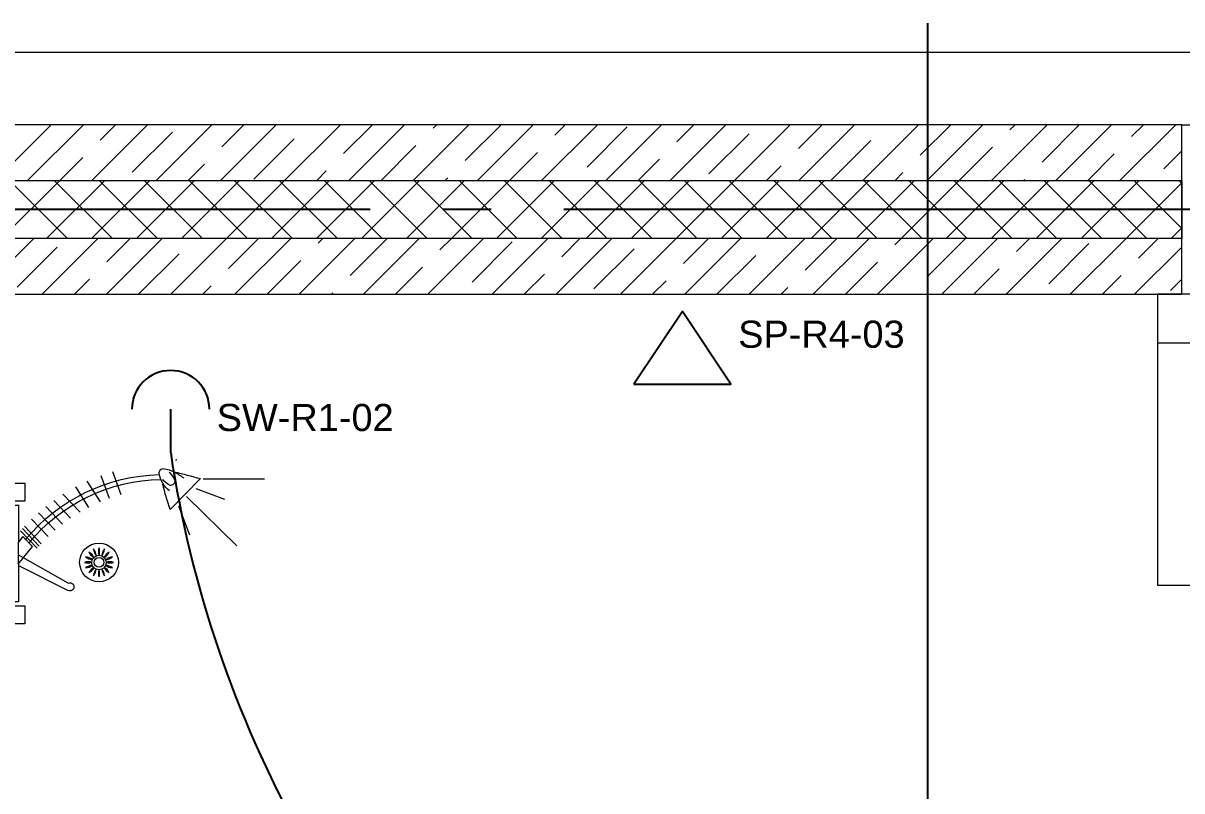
# Model space of a CAD drawing. Header units: inches. Extents: x -21163 to 11874, y -14995 to 6550.
# Drawn here: x -6616 to -4226, y 136 to 1721 of the extents above; entities that cross this region are included whole.
import ezdxf

# ---------------------------------------------------------------- set-up
doc = ezdxf.new("R2010")
doc.units = ezdxf.units.IN
doc.header["$MEASUREMENT"] = 0
doc.linetypes.add('CONTI', pattern=[0])
doc.linetypes.add('GOST2.303 5', pattern=[24, 20, -1.5, 1, -1.5])
doc.layers.get('0').update_dxf_attribs({"color": 8})
for name, color, linetype in [('axis_dim', 8, 'CONTI'), ('SOCKETS', 1, 'Continuous'), ('SWITCHES', 4, 'Continuous'), ('TAGS', 7, 'Continuous'), ('WIRING', 4, 'Continuous')]:
    doc.layers.add(name, color=color, linetype=linetype)
for name, color, linetype, lineweight in [('doors_windows', 8, 'Continuous', 5), ('furniture', 8, 'Continuous', 0), ('sanitary', 8, 'Continuous', 9), ('stair1', 8, 'Continuous', 15), ('Wall2', 8, 'Continuous', 5)]:
    doc.layers.add(name, color=color, linetype=linetype, lineweight=lineweight)
doc.styles.get("Standard").update_dxf_attribs({"font": 'arial.ttf'})

# ---------------------------------------------------------------- blocks, each defined once
blk = doc.blocks.new('hhjj')
at = {"color": 0}
for centre, radius in [((5592345.4, 528912.2), 40), ((5592345.1, 528912.1), 15), ((5592345.4, 528912.2), 10)]:
    blk.add_circle(centre, radius, dxfattribs=at)
for centre, start, end in [((5592346.9, 528945.5), 207.8952, 242.1048), ((5592312.2, 528910.7), 27.8952, 62.1048), ((5592359.6, 528942.2), 184.8952, 219.1048), ((5592314, 528923.7), 4.8952, 39.1048), ((5592370, 528934.7), 162.8952, 197.1048), ((5592320.9, 528934.7), 342.8952, 17.1048), ((5592331.3, 528942.2), 320.8952, 355.1048), ((5592376.9, 528923.7), 140.8952, 175.1048), ((5592343.9, 528945.5), 297.8952, 332.1048), ((5592378.7, 528910.7), 117.8952, 152.1048), ((5592323.2, 528887.6), 72.8952, 107.1048), ((5592323.2, 528936.7), 252.8952, 287.1048), ((5592315.5, 528898.1), 50.8952, 85.1048), ((5592333.9, 528943.7), 230.8952, 265.1048), ((5592375.3, 528898.1), 94.8952, 129.1048), ((5592356.9, 528943.7), 274.8952, 309.1048), ((5592367.7, 528887.6), 72.8952, 107.1048), ((5592367.7, 528936.7), 252.8952, 287.1048), ((5592315.5, 528926.4), 274.8952, 309.1048), ((5592333.9, 528880.8), 94.8952, 129.1048), ((5592312.2, 528913.8), 297.8952, 332.1048), ((5592346.9, 528879), 117.8952, 152.1048), ((5592359.6, 528882.3), 140.8952, 175.1048), ((5592314, 528900.7), 320.8952, 355.1048), ((5592370, 528889.8), 162.8952, 197.1048), ((5592320.9, 528889.8), 342.8952, 17.1048), ((5592331.3, 528882.3), 4.8952, 39.1048), ((5592376.9, 528900.7), 184.8952, 219.1048), ((5592378.7, 528913.8), 207.8952, 242.1048), ((5592343.9, 528879), 27.8952, 62.1048), ((5592375.3, 528926.4), 230.8952, 265.1048), ((5592356.9, 528880.8), 50.8952, 85.1048)]:
    blk.add_arc(centre, 25.7, start, end, dxfattribs=at)
blk = doc.blocks.new('04234')
at = {"color": 0, "lineweight": 0}
for p, q in [((-46088.5, 140509.5), (-46088.5, 140472.8)), ((-46045.1, 140509.5), (-46088.5, 140509.5)), ((-46045.1, 140472.8), (-46045.1, 140509.5)), ((-46088.5, 140472.8), (-46045.1, 140472.8)), ((-46058.7, 140464.7), (-46088.5, 140464.7)), ((-46088.5, 140464.6), (-46088.5, 140264.6)), ((-46066.7, 140472.8), (-46066.7, 140464.7)), ((-46058.6, 140386.2), (-46058.6, 140464.3)), ((-46058.6, 140389.2), (-45956, 140440.9)), ((-45956, 140425.9), (-46059.1, 140367.4)), ((-46059.1, 140341.9), (-46059.1, 140386.8)), ((-46059.1, 140386.8), (-46029.2, 140350.3)), ((-46049.1, 140329.5), (-46059.1, 140341.9)), ((-46058.6, 140264.3), (-46058.6, 140341.3)), ((-46054.5, 140317.6), (-46019.9, 140354)), ((-46050.3, 140312.9), (-46015.7, 140349.2)), ((-46049.1, 140329.5), (-46029.2, 140350.3)), ((-46046, 140308.3), (-46011.4, 140344.5)), ((-46031.7, 140293.7), (-45997.2, 140329.9)), ((-46017.2, 140280.4), (-45982.7, 140316.6)), ((-46002, 140267.7), (-45967.4, 140304)), ((-45985.6, 140255.3), (-45950.8, 140291.9)), ((-45966.6, 140242.4), (-45931.4, 140279.4)), ((-45940.7, 140227.2), (-45913.6, 140269.4)), ((-45745.7, 140274.1), (-45682.6, 140210.2)), ((-46088.5, 140264.6), (-46058.6, 140264.6)), ((-46088.5, 140256.5), (-46088.5, 140219.8)), ((-46045, 140256.5), (-46088.5, 140256.5)), ((-46081.5, 140264.6), (-46081.5, 140256.5)), ((-46066.5, 140264.6), (-46066.5, 140256.5)), ((-46045, 140219.8), (-46045, 140256.5)), ((-45917, 140215.4), (-45889.7, 140258)), ((-45888.3, 140203.6), (-45871, 140250.5)), ((-45864.4, 140195.6), (-45847.1, 140242.6)), ((-46088.5, 140219.8), (-46045, 140219.8)), ((-45733.1, 140170), (-45733.6, 140172.6))]:
    blk.add_line(p, q, dxfattribs=at)
at = {"color": 0, "lineweight": 0, "ltscale": 100000}
for p, q in [((-45711.7, 140246.8), (-45608, 140348.9)), ((-45728.2, 140266.3), (-45705.7, 140326.4)), ((-45692.1, 140230.2), (-45633.5, 140252.8)), ((-45677.1, 140210.7), (-45550.9, 140210.7))]:
    blk.add_line(p, q, dxfattribs=at)
at = {"color": 0, "lineweight": 0}
for centre, radius, start, end in [((-45952.2, 140433.4), 8.38, 243.2717, 116.7283), ((-45758.1, 140572.8), 361.2, 219.5749, 268.9662), ((-45758.1, 140572.8), 371.2, 219.5749, 268.5464), ((-45032.5, 140043.9), 749.4, 162.112, 166.2975), ((-45710.7, 140190.5), 57.9, 128.7499, 170.7711), ((-45720, 140177.7), 53.2, 118.8119, 140.0063), ((-45744.5, 140215.6), 8.78, 44.1304, 98.0124), ((-45744.5, 140215.6), 8.78, 350.2485, 44.1304), ((-45759.2, 140198.3), 8.78, 170.2485, 224.1304), ((-45766.9, 140253.2), 64.2, 278.0124, 297.313), ((-45792, 140238.2), 61.1, 317.097, 336.8677), ((-45908.3, 140978.8), 801.1, 282.3119, 286.3602), ((-45801.8, 140320.8), 140.3, 297.313, 306.9944), ((-45759.2, 140198.3), 8.78, 224.1304, 278.0124)]:
    blk.add_arc(centre, radius, start, end, dxfattribs=at)
at = {"color": 0, "lineweight": 0, "extrusion": (0, 0, -1), "zscale": -1, "rotation": 224.9999999811341}
blk.add_blockref('hhjj', (3626280.1, 4468765.8), dxfattribs=at)

msp = doc.modelspace()

# ---------------------------------------------------------------- linework, layer by layer
at = {"layer": 'axis_dim', "linetype": 'GOST2.303 5', "lineweight": 25, "ltscale": 100}
for points in [[(-4750.6, 1720.7), (-4750.6, 1336)], [(-3500.6, 1336), (-9250.6, 1336)], [(-4750.6, 1336), (-4750.6, -2264)]]:
    msp.add_lwpolyline(points, dxfattribs=at)
at = {"layer": 'doors_windows', "lineweight": 20, "ltscale": 50}
msp.add_lwpolyline([(-4225.6, 1511), (-3625.6, 1511), (-3625.6, 1161), (-4225.6, 1161)], close=True, dxfattribs=at)
at = {"layer": 'furniture'}
for points in [[(-2345.6, -1264), (-2345.6, 1161), (-4275.6, 1161), (-4275.6, 561), (-2945.6, 560.9), (-2945.6, -1263.9), (-2345.6, -1263.9)], [(-4275.6, 1061), (-4275.6, 1061), (-2445.6, 1061), (-2445.6, -1263.9)]]:
    msp.add_lwpolyline(points, dxfattribs=at)
at = {"layer": 'SOCKETS'}
msp.add_line((-5356, 975.7), (-5156, 975.7), dxfattribs=at)
msp.add_lwpolyline([(-5356, 975.7), (-5156, 975.7), (-5256, 1125.7)], close=True, dxfattribs=at)
at = {"layer": 'stair1', "ltscale": 75}
msp.add_lwpolyline([(-13825.6, 1661), (-2250.4, 1661)], dxfattribs=at)
at = {"layer": 'SWITCHES'}
msp.add_line((-6312, 833.8), (-6312, 923.8), dxfattribs=at)
msp.add_arc((-6312, 923.8), 80, 0, 180, dxfattribs=at)
at = {"layer": 'Wall2', "ltscale": 100}
for points in [[(-4225.6, 1511), (-13825.6, 1511)], [(-6642.6, 1426.8), (-6559.8, 1509.7)], [(-6607.2, 1396), (-6492.2, 1511)], [(-6474.6, 1396), (-6359.6, 1511)], [(-6457.7, 1479.2), (-6425.9, 1511)], [(-6342, 1396), (-6227, 1511)], [(-6209.4, 1396), (-6094.4, 1511)], [(-6206.4, 1465.3), (-6160.7, 1511)], [(-6076.9, 1396), (-5961.9, 1511)], [(-5955.2, 1451.4), (-5895.6, 1511)], [(-5944.3, 1396), (-5829.3, 1511)], [(-5811.7, 1396), (-5696.7, 1511)], [(-5770.2, 1503.7), (-5763, 1511)], [(-5704, 1437.4), (-5630.4, 1511)], [(-5679.1, 1396), (-5564.1, 1511)], [(-5546.5, 1396), (-5431.5, 1511)], [(-5519, 1489.8), (-5497.8, 1511)], [(-5452.7, 1423.5), (-5369.8, 1506.4)], [(-5413.9, 1396), (-5298.9, 1511)], [(-5281.4, 1396), (-5166.4, 1511)], [(-5267.8, 1475.9), (-5232.7, 1511)], [(-5148.8, 1396), (-5033.8, 1511)], [(-5016.5, 1462), (-4967.5, 1511)], [(-5016.2, 1396), (-4901.2, 1511)], [(-4883.6, 1396), (-4768.6, 1511)], [(-4765.3, 1448.1), (-4702.3, 1511)], [(-4751, 1396), (-4636, 1511)], [(-4618.4, 1396), (-4503.4, 1511)], [(-4580.3, 1500.4), (-4569.7, 1511)], [(-4514, 1434.1), (-4437.2, 1511)], [(-4485.9, 1396), (-4370.9, 1511)], [(-4353.3, 1396), (-4238.3, 1511)], [(-4329.1, 1486.5), (-4304.6, 1511)], [(-4225.6, 1396), (-4225.6, 1511)], [(-6391.4, 1412.9), (-6308.5, 1495.8)], [(-5201.5, 1409.6), (-5118.6, 1492.5)], [(-6140.2, 1399), (-6057.3, 1481.9)], [(-5878, 1396), (-5806, 1467.9)], [(-4949.9, 1396), (-4867.4, 1478.5)], [(-4684.7, 1396), (-4616.1, 1464.6)], [(-6540.9, 1396), (-6493.5, 1443.4)], [(-5612.8, 1396), (-5554.8, 1454)], [(-5347.7, 1396), (-5303.6, 1440.1)], [(-4419.6, 1396), (-4364.9, 1450.7)], [(-4262.8, 1420.2), (-4225.6, 1457.4)], [(-6275.7, 1396), (-6242.2, 1429.5)], [(-6010.6, 1396), (-5991, 1415.6)], [(-5082.5, 1396), (-5052.3, 1426.2)], [(-4817.3, 1396), (-4801.1, 1412.3)], [(-13710.6, 1396), (-4225.6, 1396)], [(-13710.6, 1396), (-4225.6, 1396)], [(-6660.9, 1276), (-6540.9, 1396)], [(-6524.9, 1276), (-6644.9, 1396)], [(-6568.1, 1276), (-6448.1, 1396)], [(-6432.1, 1276), (-6552.1, 1396)], [(-6475.3, 1276), (-6355.3, 1396)], [(-6339.3, 1276), (-6459.3, 1396)], [(-6382.5, 1276), (-6262.5, 1396)], [(-6246.5, 1276), (-6366.5, 1396)], [(-6289.7, 1276), (-6169.7, 1396)], [(-6153.7, 1276), (-6273.7, 1396)], [(-6196.9, 1276), (-6076.9, 1396)], [(-6060.9, 1276), (-6180.9, 1396)], [(-6104, 1276), (-5984, 1396)], [(-5968.1, 1276), (-6088.1, 1396)], [(-6011.2, 1276), (-5891.2, 1396)], [(-5875.3, 1276), (-5995.3, 1396)], [(-5918.4, 1276), (-5798.4, 1396)], [(-5782.5, 1276), (-5902.5, 1396)], [(-5825.6, 1276), (-5705.6, 1396)], [(-5689.7, 1276), (-5809.7, 1396)], [(-5745.4, 1396), (-5739.8, 1401.6)], [(-5732.8, 1276), (-5612.8, 1396)], [(-5596.9, 1276), (-5716.9, 1396)], [(-5640, 1276), (-5520, 1396)], [(-5504.1, 1276), (-5624.1, 1396)], [(-5547.2, 1276), (-5427.2, 1396)], [(-5411.3, 1276), (-5531.3, 1396)], [(-5454.4, 1276), (-5334.4, 1396)], [(-5318.4, 1276), (-5438.4, 1396)], [(-5361.6, 1276), (-5241.6, 1396)], [(-5225.6, 1276), (-5345.6, 1396)], [(-5268.8, 1276), (-5148.8, 1396)], [(-5132.8, 1276), (-5252.8, 1396)], [(-5176, 1276), (-5056, 1396)], [(-5040, 1276), (-5160, 1396)], [(-5083.2, 1276), (-4963.2, 1396)], [(-4947.2, 1276), (-5067.2, 1396)], [(-4990.4, 1276), (-4870.4, 1396)], [(-4854.4, 1276), (-4974.4, 1396)], [(-4897.5, 1276), (-4777.5, 1396)], [(-4761.6, 1276), (-4881.6, 1396)], [(-4804.7, 1276), (-4684.7, 1396)], [(-4668.8, 1276), (-4788.8, 1396)], [(-4711.9, 1276), (-4591.9, 1396)], [(-4576, 1276), (-4696, 1396)], [(-4619.1, 1276), (-4499.1, 1396)], [(-4483.2, 1276), (-4603.2, 1396)], [(-4552.2, 1396), (-4549.8, 1398.3)], [(-4526.3, 1276), (-4406.3, 1396)], [(-4390.4, 1276), (-4510.4, 1396)], [(-4433.5, 1276), (-4313.5, 1396)], [(-4297.6, 1276), (-4417.6, 1396)], [(-4340.7, 1276), (-4225.6, 1391.1)], [(-4225.6, 1296.8), (-4324.7, 1396)], [(-4225.6, 1389.7), (-4231.9, 1396)], [(-4225.6, 1396), (-4225.6, 1276)], [(-4247.9, 1276), (-4225.6, 1298.3)], [(-4225.6, 1276), (-13590.6, 1276)], [(-4225.6, 1276), (-13590.6, 1276)], [(-6709.6, 1161), (-6594.6, 1276)], [(-6577, 1161), (-6462, 1276)], [(-6444.4, 1161), (-6329.4, 1276)], [(-6443.8, 1228), (-6395.7, 1276)], [(-6311.9, 1161), (-6196.9, 1276)], [(-6192.5, 1214), (-6130.6, 1276)], [(-6179.3, 1161), (-6064.3, 1276)], [(-6046.7, 1161), (-5931.7, 1276)], [(-6007.6, 1266.4), (-5998, 1276)], [(-5941.3, 1200.1), (-5865.4, 1276)], [(-5914.1, 1161), (-5799.1, 1276)], [(-5781.5, 1161), (-5666.5, 1276)], [(-5756.3, 1252.5), (-5732.8, 1276)], [(-5690, 1186.2), (-5607.2, 1269.1)], [(-5648.9, 1161), (-5533.9, 1276)], [(-5516.4, 1161), (-5401.4, 1276)], [(-5505.1, 1238.6), (-5467.7, 1276)], [(-5383.8, 1161), (-5268.8, 1276)], [(-5253.8, 1224.7), (-5202.5, 1276)], [(-5251.2, 1161), (-5136.2, 1276)], [(-5118.6, 1161), (-5003.6, 1276)], [(-5002.6, 1210.7), (-4937.3, 1276)], [(-4986, 1161), (-4871, 1276)], [(-4853.4, 1161), (-4738.4, 1276)], [(-4817.6, 1263.1), (-4804.7, 1276)], [(-4751.3, 1196.8), (-4672.2, 1276)], [(-4720.9, 1161), (-4605.9, 1276)], [(-4588.3, 1161), (-4473.3, 1276)], [(-4566.4, 1249.2), (-4539.6, 1276)], [(-4455.7, 1161), (-4340.7, 1276)], [(-4315.2, 1235.3), (-4274.4, 1276)], [(-4225.6, 1161), (-4225.6, 1276)], [(-6628.7, 1175.6), (-6545.9, 1258.5)], [(-6377.5, 1161.7), (-6294.6, 1244.5)], [(-5438.8, 1172.3), (-5355.9, 1255.1)], [(-4500.1, 1182.9), (-4417.2, 1265.8)], [(-4323.1, 1161), (-4225.6, 1258.5)], [(-6113, 1161), (-6043.4, 1230.6)], [(-5184.9, 1161), (-5104.7, 1241.2)], [(-4919.7, 1161), (-4853.4, 1227.3)], [(-5847.8, 1161), (-5792.1, 1216.7)], [(-5582.7, 1161), (-5540.9, 1202.8)], [(-4654.6, 1161), (-4602.2, 1213.4)], [(-4389.4, 1161), (-4350.9, 1199.5)], [(-6510.7, 1161), (-6479.6, 1192.2)], [(-6245.6, 1161), (-6228.3, 1178.2)], [(-5317.5, 1161), (-5289.6, 1188.9)], [(-5052.3, 1161), (-5038.4, 1174.9)], [(-4248.9, 1169), (-4225.6, 1192.2)], [(-13475.6, 1161), (-4225.6, 1161)], [(-5980.4, 1161), (-5977.1, 1164.3)], [(-4787.2, 1161), (-4787.1, 1161)]]:
    msp.add_lwpolyline(points, dxfattribs=at)
at = {"layer": 'WIRING'}
msp.add_lwpolyline([(-6312, 833.8, 0.18), (-5523.3, -593)], format="xyb", dxfattribs=at)

# ---------------------------------------------------------------- block references
at = {"layer": 'sanitary', "linetype": 'ByBlock', "lineweight": 0, "xscale": -1, "rotation": 180.0000049735331}
msp.add_blockref('04234', (39432.3, 140990.7), dxfattribs=at)

# ---------------------------------------------------------------- texts
at = {"layer": 'TAGS'}
for s, p in [('SP-R4-03', (-5141, 1050.7)), ('SW-R1-02', (-6217, 878.8))]:
    msp.add_text(s, height=56, dxfattribs=at).set_placement(p)

doc.saveas('drawing.dxf')
